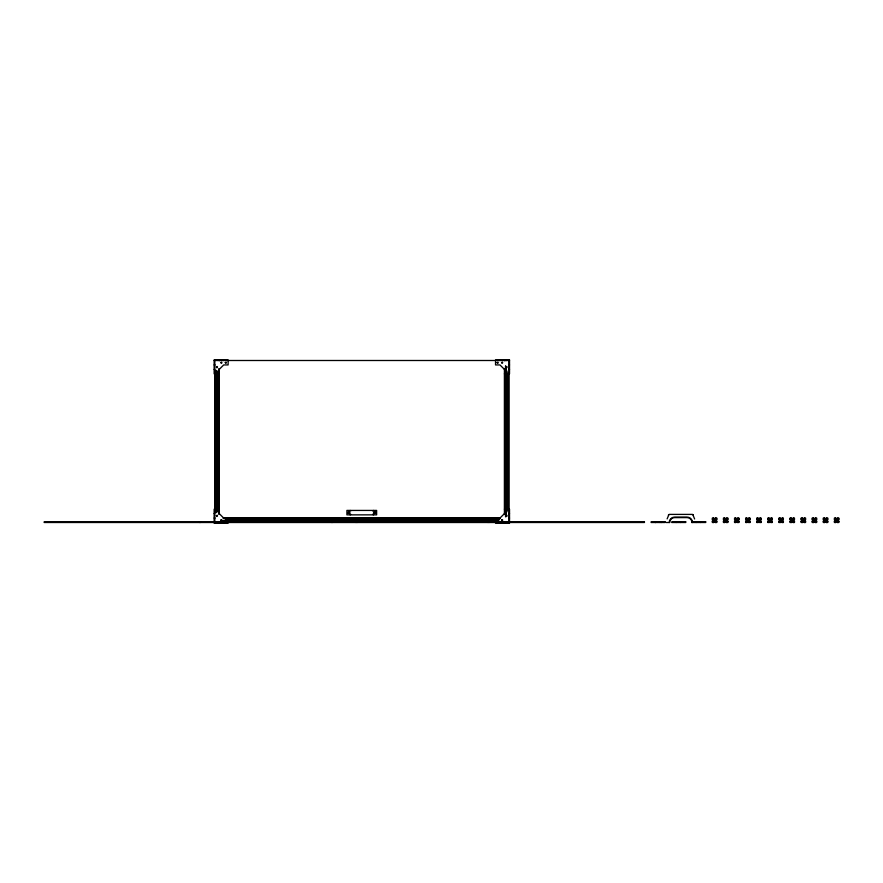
<?xml version="1.0" encoding="UTF-8"?>
<svg xmlns="http://www.w3.org/2000/svg" width="883" height="883" viewBox="0 0 883 883"><rect width="100%" height="100%" fill="white"/><g stroke="black" fill="none" stroke-linecap="round" stroke-linejoin="round"><path stroke-width="1.32" d="M667.129 518.884L668.983 514.469L668.354 515.142M374.326 511.71C371.533 514.403 377.758 513.895 374.822 511.676M350.661 511.091L350.132 510.407L346.898 510.407L346.898 514.844L350.132 514.844L350.661 514.16M372.858 511.091L373.388 510.407L376.633 510.407L376.633 514.844L350.176 514.866M348.034 512.239L348.619 511.853A10.762 3.234 89.4 0 1 349.204 511.93L349.679 513.509L348.045 513.277M375.441 513.244L373.906 513.343L374.326 511.93M219.249 369.381L223.686 364.933L228.123 364.933L228.123 359.834L214.139 359.834L214.139 373.818L219.249 373.818M499.977 518.067L504.414 513.619M348.586 511.71C345.959 514.105 351.975 513.751 349.072 511.676M373.343 510.429L350.176 510.429M373.343 514.866L372.858 514.16M214.139 360.496L509.524 360.496M214.139 364.933L215.033 364.933M508.851 364.933L509.524 364.933M214.139 369.381L214.812 369.381M508.851 369.381L509.524 369.381M504.414 373.818L509.524 373.818L509.524 359.834L495.54 359.834L495.54 364.933L499.977 364.933L504.414 369.381M219.249 509.182L214.139 509.182L214.139 523.166L228.123 523.166L228.123 518.067M504.414 509.182L509.524 509.182L509.524 523.166L495.54 523.166L495.54 518.067M214.139 513.619L214.812 513.619M508.851 513.619L509.524 513.619M669.358 514.403L692.36 514.403M214.139 518.067L215.033 518.067M223.377 518.067L500.286 518.067M508.851 518.067L509.524 518.067M223.377 518.288L500.286 518.288M223.377 518.597L500.286 518.597M227.516 519.281L498.906 519.281M227.516 519.612L498.906 519.601M220.629 520.948L498.906 520.97M220.629 521.279L498.906 521.279M227.516 521.963L496.147 521.963M227.516 522.283L496.147 522.283M665.992 522.504L669.767 522.504A4.879 4.879 0 0 1 674.645 517.615L687.073 517.615A4.879 4.879 0 0 1 691.952 522.504M219.249 513.619L223.686 518.067M375.529 512.306L375.032 511.886A10.684 3.212 -89.4 0 0 374.326 511.93M693.42 515.175L692.758 514.48L694.623 518.994M700.594 521.831L700.594 522.504M696.157 521.831L696.157 522.504M680.616 521.831L680.616 522.504M676.179 521.831L676.179 522.504M661.4 521.831L661.4 522.504M659.976 521.831L660.065 522.504M655.628 521.831L655.628 522.504M655.539 521.831L655.539 522.504M508.851 359.834L508.851 523.166M508.63 373.211L508.63 509.789M508.321 373.211L508.321 509.789M507.637 373.211L507.637 509.789M507.317 373.211L507.295 509.789M505.827 359.834L505.97 360.717M505.948 366.313L505.97 516.687M505.639 366.313L505.639 516.687M505.529 365.97L505.529 516.544M504.955 373.211L504.955 509.789M504.635 373.211L504.635 509.789M504.502 359.834L504.414 360.717M504.414 369.072L504.414 513.928M504.414 522.283L504.414 523.166M500.065 359.834L499.977 360.496M499.977 522.504L499.977 523.166M489.105 521.831L489.105 522.504M487.99 521.831L487.99 522.504M357.063 521.831L357.063 522.504M355.948 521.831L355.948 522.504M332.648 521.831L332.648 522.504M331.533 521.831L331.533 522.504M223.686 522.504L223.686 523.166M219.249 359.834L219.249 360.717M219.249 369.072L219.249 513.928M219.249 522.283L219.249 523.166M219.161 359.834L219.161 360.496M219.028 369.072L219.028 513.928M218.708 369.072L218.708 513.928M218.134 372.814L218.134 509.701M218.024 373.211L218.024 509.789M217.825 359.834L217.825 360.496M217.715 373.211L217.693 509.789M216.357 370.452L216.357 512.548M216.026 370.452L216.026 512.548M215.342 373.211L215.342 509.789M215.033 373.211L215.033 509.789M214.812 359.834L214.812 523.166M200.607 521.831L200.607 522.504M199.492 521.831L199.492 522.504M669.237 522.504A5.419 5.419 0 0 1 674.645 517.085L687.073 517.085A5.419 5.419 0 0 1 692.493 522.504M349.359 512.626L348.421 512.659L349.359 512.659M375.098 512.626L374.171 512.659L375.098 512.659M216.379 366.986C217.196 369.524 218.366 365.187 216.379 366.986M216.379 371.423C217.196 373.962 218.366 369.624 216.379 371.423M220.827 362.549C221.633 365.087 222.803 360.75 220.827 362.549M225.264 362.549C226.081 365.087 227.24 360.75 225.264 362.549M216.379 511.235C217.196 513.774 218.366 509.436 216.379 511.235M216.379 515.672C217.196 518.211 218.366 513.873 216.379 515.672M220.827 520.109C221.633 522.648 222.803 518.31 220.827 520.109M225.264 520.109C226.081 522.648 227.24 518.31 225.264 520.109M497.118 362.549C497.924 365.087 499.094 360.75 497.118 362.549M501.555 362.549C502.372 365.087 503.531 360.75 501.555 362.549M505.992 366.986C506.809 369.524 507.968 365.187 505.992 366.986M505.992 371.423C506.809 373.962 507.968 369.624 505.992 371.423M497.118 520.109C497.924 522.648 499.094 518.31 497.118 520.109M501.555 520.109C502.372 522.648 503.531 518.31 501.555 520.109M505.992 511.235C506.809 513.774 507.968 509.436 505.992 511.235M505.992 515.672C506.809 518.211 507.968 513.873 505.992 515.672M713.983 520.12C714.733 522.46 715.793 518.476 713.983 520.12M725.075 520.12C725.826 522.46 726.897 518.476 725.075 520.12M736.179 520.12C736.919 522.46 737.989 518.476 736.179 520.12M747.272 520.12C748.022 522.46 749.082 518.476 747.272 520.12M758.365 520.12C759.115 522.46 760.186 518.476 758.365 520.12M769.468 520.12C770.208 522.46 771.278 518.476 769.468 520.12M780.561 520.12C781.312 522.46 782.371 518.476 780.561 520.12M791.654 520.12C792.404 522.46 793.475 518.476 791.654 520.12M802.757 520.12C803.497 522.46 804.568 518.476 802.757 520.12M813.85 520.12C814.601 522.46 815.66 518.476 813.85 520.12M824.943 520.12C825.693 522.46 826.753 518.476 824.943 520.12M836.046 520.12C836.786 522.46 837.857 518.476 836.046 520.12M713.574 520.97L712.581 521.963L712.36 520.948L712.36 522.504L713.905 522.504L712.89 522.283L715.263 521.279L716.256 522.283L715.241 522.504L716.797 522.504L716.797 520.948L716.577 521.963L715.572 520.97L716.577 518.597L716.797 519.612L716.797 518.067L715.241 518.067L716.256 518.288L713.894 519.281L712.89 518.288L713.905 518.067L712.36 518.067L712.36 519.612L712.581 518.597L713.574 520.97M724.667 520.97L723.674 521.963L723.453 520.948L723.453 522.504L725.009 522.504L723.983 522.283L726.356 521.279L727.349 522.283L726.334 522.504L727.89 522.504L727.89 520.948L727.669 521.963L726.665 519.601L727.669 518.597L727.89 519.612L727.89 518.067L726.334 518.067L727.349 518.288L726.356 519.281L723.983 518.288L725.009 518.067L723.453 518.067L723.453 519.612L723.674 518.597L724.667 520.97M735.771 520.97L734.766 521.963L734.546 520.948L734.546 522.504L736.102 522.504L735.086 522.283L737.448 521.279L738.453 522.283L737.437 522.504L738.983 522.504L738.983 520.948L738.762 521.963L737.769 520.97L738.762 518.597L738.983 519.612L738.983 518.067L737.437 518.067L738.453 518.288L737.448 519.281L735.086 518.288L736.102 518.067L734.546 518.067L734.546 519.612L734.766 518.597L735.771 520.97M746.863 520.97L745.87 521.963L745.638 520.948L745.638 522.504L747.195 522.504L746.179 522.283L748.552 521.279L749.546 522.283L748.53 522.504L750.086 522.504L750.086 520.948L749.855 521.963L748.861 520.97L749.855 518.597L750.086 519.612L750.086 518.067L748.53 518.067L749.546 518.288L748.552 519.281L746.179 518.288L747.195 518.067L745.638 518.067L745.638 519.612L745.87 518.597L746.863 520.97M757.956 520.97L756.963 521.963L756.742 520.948L756.742 522.504L758.287 522.504L757.272 522.283L758.276 521.279L760.638 522.283L759.623 522.504L761.179 522.504L761.179 520.948L760.958 521.963L759.954 520.97L760.958 518.597L761.179 519.612L761.179 518.067L759.623 518.067L760.638 518.288L759.645 519.281L757.272 518.288L758.287 518.067L756.742 518.067L756.742 519.612L756.963 518.597L757.956 520.97M769.06 520.97L768.055 521.963L767.835 520.948L767.835 522.504L769.391 522.504L768.376 522.283L769.369 521.279L771.742 522.283L770.716 522.504L772.272 522.504L772.272 520.948L772.051 521.963L771.058 520.97L772.051 518.597L772.272 519.612L772.272 518.067L770.716 518.067L771.742 518.288L770.738 519.281L768.376 518.288L769.391 518.067L767.835 518.067L767.835 519.612L768.055 518.597L769.06 520.97M780.153 520.97L779.148 521.963L778.927 520.948L778.927 522.504L780.484 522.504L779.468 522.283L780.462 521.279L782.835 522.283L781.819 522.504L783.364 522.504L783.364 520.948L783.144 521.963L782.15 520.97L783.144 518.597L783.364 519.612L783.364 518.067L781.819 518.067L782.835 518.288L781.83 519.281L779.468 518.288L780.484 518.067L778.927 518.067L778.927 519.612L779.148 518.597L780.153 520.97M791.245 520.97L790.252 521.963L790.031 520.948L790.031 522.504L791.576 522.504L790.561 522.283L791.565 521.279L793.927 522.283L792.912 522.504L794.468 522.504L794.468 520.948L794.247 521.963L793.243 520.97L794.247 518.597L794.468 519.612L794.468 518.067L792.912 518.067L793.927 518.288L792.934 519.281L790.561 518.288L791.576 518.067L790.031 518.067L790.031 519.612L790.252 518.597L791.245 520.97M802.349 520.97L801.345 521.963L801.124 520.948L801.124 522.504L802.68 522.504L801.665 522.283L802.658 521.279L805.031 522.283L804.005 522.504L805.561 522.504L805.561 520.948L805.34 521.963L804.336 519.601L805.34 518.597L805.561 519.612L805.561 518.067L804.005 518.067L805.031 518.288L804.027 519.281L801.665 518.288L802.68 518.067L801.124 518.067L801.124 519.612L801.345 518.597L802.349 520.97M813.442 520.97L812.437 521.963L812.217 520.948L812.217 522.504L813.773 522.504L812.757 522.283L813.751 521.279L816.124 522.283L815.108 522.504L816.654 522.504L816.654 520.948L816.433 521.963L815.439 519.601L816.433 518.597L816.654 519.612L816.654 518.067L815.108 518.067L816.124 518.288L815.119 519.281L812.757 518.288L813.773 518.067L812.217 518.067L812.217 519.612L812.437 518.597L813.442 520.97M824.534 520.97L823.541 521.963L823.32 520.948L823.32 522.504L824.865 522.504L823.85 522.283L824.854 521.279L827.216 522.283L826.201 522.504L827.757 522.504L827.757 520.948L827.537 521.963L826.532 519.601L827.537 518.597L827.757 519.612L827.757 518.067L826.201 518.067L827.216 518.288L826.223 519.281L823.85 518.288L824.865 518.067L823.32 518.067L823.32 519.612L823.541 518.597L824.534 520.97M835.627 520.97L834.634 521.963L834.413 520.948L834.413 522.504L835.969 522.504L834.943 522.283L835.947 521.279L838.309 522.283L837.294 522.504L838.85 522.504L838.85 520.948L838.629 521.963L837.625 520.97L838.629 518.597L838.85 519.612L838.85 518.067L837.294 518.067L838.309 518.288L837.316 519.281L834.943 518.288L835.969 518.067L834.413 518.067L834.413 519.612L834.634 518.597L835.627 520.97M644.447 521.831L44.15 521.831L44.15 522.504L644.447 522.504L644.447 521.831M665.087 521.831L651.102 521.831L651.102 522.504L665.087 522.504L665.087 521.831M685.727 521.831L671.742 521.831L671.742 522.504L685.727 522.504L685.727 521.831M705.694 521.831L691.72 521.831L691.72 522.504L705.694 522.504L705.694 521.831M223.686 360.496L223.686 359.834L223.598 360.496"/></g></svg>
